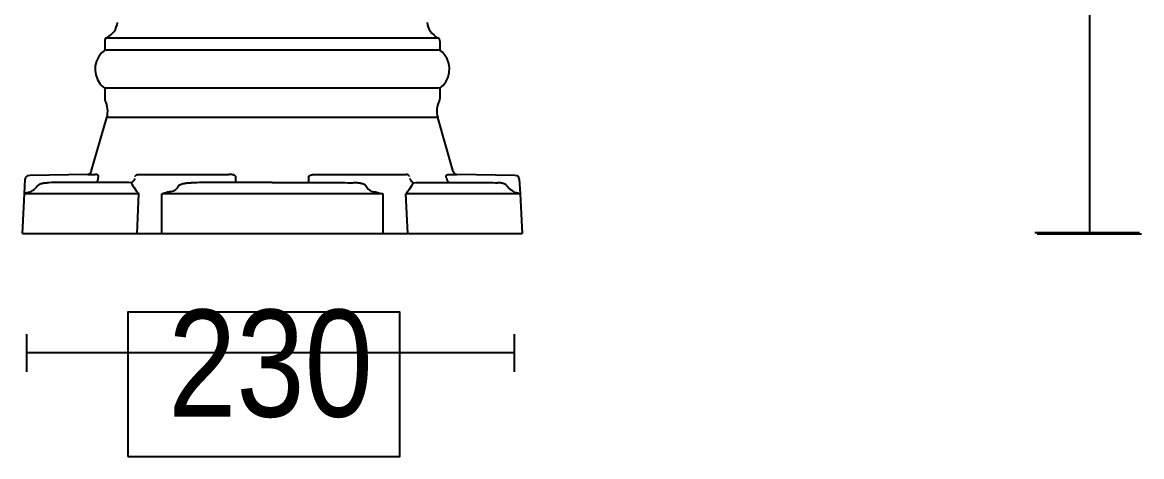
# Model space of a CAD drawing. Extents: x 0 to 113, y 2 to 353.
# Drawn here: x 27.8 to 107, y 2.3 to 33 of the extents above; entities that cross this region are included whole.
import ezdxf

# ---------------------------------------------------------------- set-up
doc = ezdxf.new("R2010")
doc.units = 0
doc.layers.add('LIVELLO_1', color=160, linetype='Continuous')
doc.styles.add('STD', font='txt')

# ---------------------------------------------------------------- blocks, each defined once
blk = doc.blocks.new('AI9-BLK1')
at = {"layer": 'LIVELLO_1', "color": 7}
for p, q in [((47.122, 12.005), (47.119, -159.346)), ((-22.563, -145.686), (-22.563, -146.319)), ((-22.411, -145.443), (1.006, -145.443)), ((1.155, -145.686), (1.155, -146.319)), ((1.155, -146.319), (-22.563, -146.319)), ((1.155, -149.03), (-22.563, -149.03)), ((-22.563, -149.03), (-22.563, -149.774)), ((1.155, -149.03), (1.155, -149.774)), ((-23.51, -154.934), (-22.408, -151.099)), ((1.004, -151.099), (-22.408, -151.099)), ((2.102, -154.934), (1.004, -151.099)), ((-23.765, -155.132), (-27.867, -155.199)), ((-23.765, -155.132), (-23.232, -155.132)), ((-20.167, -155.132), (-13.768, -155.132)), ((-7.64, -155.132), (-1.239, -155.132)), ((1.826, -155.132), (2.357, -155.132)), ((6.461, -155.199), (2.357, -155.132)), ((-28.239, -156.504), (-28.185, -155.461)), ((-13.301, -155.387), (-13.301, -155.702)), ((-8.107, -155.702), (-8.107, -155.387)), ((6.773, -155.461), (6.83, -156.504)), ((-28.386, -159.33), (-28.239, -156.504)), ((-20.162, -156.504), (-28.239, -156.504)), ((-20.162, -156.504), (-20.289, -159.33)), ((-10.704, -156.504), (-18.53, -156.504)), ((-18.53, -159.33), (-18.53, -156.504)), ((-2.878, -156.504), (-10.704, -156.504)), ((-2.878, -156.504), (-2.878, -159.33)), ((-1.118, -159.33), (-1.244, -156.504)), ((6.83, -156.504), (-1.244, -156.504)), ((6.83, -156.504), (6.977, -159.33)), ((-28.386, -159.33), (-10.704, -159.33)), ((-10.704, -159.33), (6.977, -159.33)), ((43.266, -159.252), (50.652, -159.252)), ((43.426, -159.333), (50.812, -159.333)), ((-28.089, -166.449), (-28.089, -169.124)), ((6.417, -166.449), (6.417, -169.124)), ((6.417, -167.786), (-28.089, -167.786))]:
    blk.add_line(p, q, dxfattribs=at)
for points in [[(-20.647, -155.718), (-20.679, -155.718), (-20.708, -155.718)], [(-0.759, -155.718), (-0.73, -155.718), (-0.697, -155.718)]]:
    blk.add_lwpolyline(points, dxfattribs=at)
blk.add_lwpolyline([(-20.935, -175.133), (-1.682, -175.133), (-1.682, -164.884), (-20.935, -164.884)], close=True, dxfattribs=at)
for points in [[(-22.411, -145.443), (-21.99, -145.233), (-21.708, -144.825), (-21.663, -144.356)], [(0.254, -144.356), (0.301, -144.825), (0.584, -145.233), (1.006, -145.443)], [(-22.411, -145.443), (-22.505, -145.486), (-22.563, -145.581), (-22.563, -145.686)], [(1.155, -145.686), (1.155, -145.581), (1.095, -145.486), (1.006, -145.443)], [(-22.563, -149.774), (-22.563, -149.816), (-22.552, -149.861), (-22.531, -149.9)], [(-22.408, -151.099), (-22.294, -150.7), (-22.34, -150.27), (-22.531, -149.9)], [(1.122, -149.9), (0.931, -150.27), (0.886, -150.7), (1.004, -151.099)], [(1.122, -149.9), (1.142, -149.861), (1.155, -149.816), (1.155, -149.774)], [(-27.916, -155.199), (-28.059, -155.206), (-28.174, -155.317), (-28.185, -155.461)], [(-23.765, -155.132), (-23.646, -155.128), (-23.542, -155.049), (-23.51, -154.934)], [(2.102, -154.934), (2.133, -155.049), (2.236, -155.128), (2.357, -155.132)], [(6.773, -155.461), (6.768, -155.317), (6.65, -155.206), (6.51, -155.199)]]:
    blk.add_open_spline(points, degree=3, dxfattribs=at)
for points, knots in [([(-22.563, -146.319), (-23.312, -146.879), (-23.464, -147.942), (-22.902, -148.687), (-22.808, -148.817), (-22.693, -148.935), (-22.563, -149.03)], [0, 0, 0, 0, 1, 1, 1, 2, 2, 2, 2]), ([(1.155, -149.03), (1.902, -148.468), (2.056, -147.403), (1.495, -146.657), (1.398, -146.53), (1.284, -146.413), (1.155, -146.319)], [0, 0, 0, 0, 1, 1, 1, 2, 2, 2, 2]), ([(-23.038, -155.387), (-23.03, -155.37), (-23.02, -155.357), (-23.014, -155.34), (-23.006, -155.326), (-23.002, -155.312), (-22.997, -155.297), (-22.997, -155.297), (-22.997, -155.264), (-22.997, -155.264), (-23.002, -155.254), (-23.002, -155.241), (-23.006, -155.231), (-23.009, -155.228), (-23.009, -155.223), (-23.014, -155.216), (-23.02, -155.211), (-23.022, -155.206), (-23.025, -155.199), (-23.03, -155.198), (-23.033, -155.193), (-23.038, -155.188), (-23.04, -155.181), (-23.048, -155.18), (-23.051, -155.176), (-23.057, -155.171), (-23.064, -155.17), (-23.067, -155.166), (-23.072, -155.165), (-23.08, -155.161), (-23.085, -155.158), (-23.096, -155.153), (-23.101, -155.151), (-23.111, -155.146), (-23.119, -155.145), (-23.133, -155.138), (-23.143, -155.138), (-23.157, -155.133), (-23.167, -155.133), (-23.184, -155.133), (-23.2, -155.132), (-23.215, -155.132), (-23.232, -155.132)], [0, 0, 0, 0, 1, 1, 1, 2, 2, 2, 3, 3, 3, 4, 4, 4, 5, 5, 5, 6, 6, 6, 7, 7, 7, 8, 8, 8, 9, 9, 9, 10, 10, 10, 11, 11, 11, 12, 12, 12, 13, 13, 13, 14, 14, 14, 14]), ([(-20.417, -155.279), (-20.408, -155.266), (-20.401, -155.254), (-20.393, -155.241), (-20.384, -155.231), (-20.374, -155.223), (-20.365, -155.211), (-20.359, -155.199), (-20.352, -155.198), (-20.342, -155.193), (-20.337, -155.185), (-20.326, -155.18), (-20.321, -155.171), (-20.318, -155.171), (-20.311, -155.17), (-20.305, -155.166), (-20.303, -155.165), (-20.298, -155.161), (-20.289, -155.156), (-20.284, -155.153), (-20.276, -155.151), (-20.267, -155.146), (-20.261, -155.145), (-20.25, -155.138), (-20.238, -155.138), (-20.232, -155.136), (-20.219, -155.133), (-20.208, -155.133), (-20.194, -155.132), (-20.18, -155.132), (-20.167, -155.132)], [0, 0, 0, 0, 1, 1, 1, 2, 2, 2, 3, 3, 3, 4, 4, 4, 5, 5, 5, 6, 6, 6, 7, 7, 7, 8, 8, 8, 9, 9, 9, 10, 10, 10, 10]), ([(-13.301, -155.387), (-13.29, -155.37), (-13.282, -155.354), (-13.277, -155.339), (-13.275, -155.322), (-13.277, -155.307), (-13.282, -155.287), (-13.289, -155.279), (-13.294, -155.269), (-13.296, -155.259), (-13.306, -155.251), (-13.314, -155.241), (-13.324, -155.231), (-13.332, -155.228), (-13.338, -155.223), (-13.347, -155.216), (-13.355, -155.211), (-13.362, -155.206), (-13.374, -155.199), (-13.379, -155.198), (-13.391, -155.193), (-13.403, -155.188), (-13.41, -155.181), (-13.421, -155.18), (-13.431, -155.176), (-13.44, -155.171), (-13.452, -155.17), (-13.465, -155.166), (-13.474, -155.165), (-13.484, -155.161), (-13.494, -155.158), (-13.513, -155.153), (-13.531, -155.151), (-13.549, -155.146), (-13.567, -155.145), (-13.586, -155.138), (-13.603, -155.138), (-13.63, -155.133), (-13.658, -155.133), (-13.683, -155.133), (-13.71, -155.132), (-13.739, -155.132), (-13.768, -155.132)], [0, 0, 0, 0, 1, 1, 1, 2, 2, 2, 3, 3, 3, 4, 4, 4, 5, 5, 5, 6, 6, 6, 7, 7, 7, 8, 8, 8, 9, 9, 9, 10, 10, 10, 11, 11, 11, 12, 12, 12, 13, 13, 13, 14, 14, 14, 14]), ([(-8.107, -155.387), (-8.117, -155.37), (-8.125, -155.354), (-8.128, -155.339), (-8.135, -155.322), (-8.128, -155.307), (-8.125, -155.287), (-8.122, -155.279), (-8.112, -155.269), (-8.107, -155.259), (-8.102, -155.251), (-8.094, -155.241), (-8.083, -155.231), (-8.075, -155.228), (-8.07, -155.223), (-8.06, -155.216), (-8.054, -155.211), (-8.042, -155.206), (-8.038, -155.199), (-8.028, -155.198), (-8.017, -155.193), (-8.008, -155.188), (-7.998, -155.181), (-7.985, -155.18), (-7.976, -155.176), (-7.966, -155.171), (-7.956, -155.17), (-7.945, -155.166), (-7.932, -155.165), (-7.922, -155.161), (-7.91, -155.158), (-7.895, -155.153), (-7.876, -155.151), (-7.861, -155.146), (-7.839, -155.145), (-7.82, -155.138), (-7.801, -155.138), (-7.776, -155.133), (-7.752, -155.133), (-7.725, -155.133), (-7.698, -155.132), (-7.669, -155.132), (-7.64, -155.132)], [0, 0, 0, 0, 1, 1, 1, 2, 2, 2, 3, 3, 3, 4, 4, 4, 5, 5, 5, 6, 6, 6, 7, 7, 7, 8, 8, 8, 9, 9, 9, 10, 10, 10, 11, 11, 11, 12, 12, 12, 13, 13, 13, 14, 14, 14, 14]), ([(-0.991, -155.279), (-1, -155.266), (-1.008, -155.254), (-1.015, -155.241), (-1.024, -155.231), (-1.032, -155.223), (-1.042, -155.211), (-1.047, -155.199), (-1.058, -155.198), (-1.065, -155.193), (-1.071, -155.185), (-1.076, -155.18), (-1.084, -155.171), (-1.093, -155.171), (-1.095, -155.17), (-1.1, -155.166), (-1.107, -155.165), (-1.112, -155.161), (-1.118, -155.156), (-1.126, -155.153), (-1.133, -155.151), (-1.141, -155.146), (-1.149, -155.145), (-1.156, -155.138), (-1.167, -155.138), (-1.178, -155.136), (-1.191, -155.133), (-1.202, -155.133), (-1.215, -155.132), (-1.225, -155.132), (-1.239, -155.132)], [0, 0, 0, 0, 1, 1, 1, 2, 2, 2, 3, 3, 3, 4, 4, 4, 5, 5, 5, 6, 6, 6, 7, 7, 7, 8, 8, 8, 9, 9, 9, 10, 10, 10, 10]), ([(1.631, -155.387), (1.622, -155.37), (1.613, -155.357), (1.605, -155.34), (1.597, -155.326), (1.592, -155.312), (1.592, -155.297), (1.589, -155.283), (1.589, -155.274), (1.592, -155.264), (1.592, -155.254), (1.594, -155.241), (1.597, -155.231), (1.603, -155.228), (1.603, -155.223), (1.605, -155.216), (1.608, -155.211), (1.613, -155.206), (1.617, -155.199), (1.622, -155.198), (1.623, -155.193), (1.631, -155.188), (1.635, -155.181), (1.641, -155.18), (1.646, -155.176), (1.651, -155.171), (1.652, -155.17), (1.661, -155.166), (1.666, -155.165), (1.669, -155.161), (1.678, -155.158), (1.684, -155.153), (1.693, -155.151), (1.707, -155.146), (1.712, -155.145), (1.725, -155.138), (1.735, -155.138), (1.749, -155.133), (1.764, -155.133), (1.778, -155.133), (1.793, -155.132), (1.806, -155.132), (1.826, -155.132)], [0, 0, 0, 0, 1, 1, 1, 2, 2, 2, 3, 3, 3, 4, 4, 4, 5, 5, 5, 6, 6, 6, 7, 7, 7, 8, 8, 8, 9, 9, 9, 10, 10, 10, 11, 11, 11, 12, 12, 12, 13, 13, 13, 14, 14, 14, 14]), ([(-27.279, -155.896), (-27.315, -155.949), (-27.347, -155.995), (-27.39, -156.044), (-27.429, -156.087), (-27.474, -156.128), (-27.519, -156.17)], [0, 0, 0, 0, 1, 1, 1, 2, 2, 2, 2]), ([(-27.279, -155.896), (-27.257, -155.877), (-27.23, -155.853), (-27.205, -155.836), (-27.181, -155.824), (-27.155, -155.813), (-27.132, -155.806), (-27.111, -155.795), (-27.089, -155.79), (-27.069, -155.781), (-27.048, -155.775), (-27.026, -155.77), (-27.007, -155.765), (-26.983, -155.76), (-26.959, -155.755), (-26.934, -155.747), (-26.909, -155.745), (-26.886, -155.742), (-26.86, -155.737), (-26.822, -155.732), (-26.789, -155.727), (-26.755, -155.727), (-26.716, -155.723), (-26.673, -155.723), (-26.633, -155.718)], [0, 0, 0, 0, 1, 1, 1, 2, 2, 2, 3, 3, 3, 4, 4, 4, 5, 5, 5, 6, 6, 6, 7, 7, 7, 8, 8, 8, 8]), ([(-23.184, -155.702), (-23.406, -155.699), (-23.627, -155.699), (-23.85, -155.702), (-23.85, -155.702), (-24.537, -155.702), (-24.537, -155.702), (-24.849, -155.702), (-25.165, -155.707), (-25.478, -155.709), (-25.863, -155.712), (-26.249, -155.717), (-26.633, -155.718)], [0, 0, 0, 0, 1, 1, 1, 2, 2, 2, 3, 3, 3, 4, 4, 4, 4]), ([(-23.051, -155.418), (-23.051, -155.443), (-23.051, -155.471), (-23.057, -155.496), (-23.062, -155.521), (-23.067, -155.548), (-23.08, -155.571), (-23.087, -155.599), (-23.101, -155.619), (-23.119, -155.644), (-23.138, -155.665), (-23.162, -155.684), (-23.184, -155.702)], [0, 0, 0, 0, 1, 1, 1, 2, 2, 2, 3, 3, 3, 4, 4, 4, 4]), ([(-20.708, -155.718), (-21.123, -155.712), (-21.536, -155.709), (-21.945, -155.707), (-22.359, -155.702), (-22.774, -155.702), (-23.184, -155.702)], [0, 0, 0, 0, 1, 1, 1, 2, 2, 2, 2]), ([(-20.467, -155.516), (-20.488, -155.551), (-20.515, -155.589), (-20.544, -155.619), (-20.577, -155.656), (-20.616, -155.684), (-20.661, -155.712)], [0, 0, 0, 0, 1, 1, 1, 2, 2, 2, 2]), ([(-20.642, -155.824), (-20.642, -155.808), (-20.644, -155.79), (-20.647, -155.773), (-20.647, -155.773), (-20.647, -155.718), (-20.647, -155.718)], [0, 0, 0, 0, 1, 1, 1, 2, 2, 2, 2]), ([(-20.642, -155.824), (-20.535, -155.98), (-20.431, -156.133), (-20.323, -156.285), (-20.267, -156.358), (-20.214, -156.431), (-20.162, -156.504)], [0, 0, 0, 0, 1, 1, 1, 2, 2, 2, 2]), ([(-20.444, -155.418), (-20.449, -155.435), (-20.451, -155.45), (-20.456, -155.466), (-20.459, -155.481), (-20.464, -155.496), (-20.467, -155.516)], [0, 0, 0, 0, 1, 1, 1, 2, 2, 2, 2]), ([(-17.299, -155.896), (-17.323, -155.944), (-17.35, -155.995), (-17.387, -156.038), (-17.416, -156.087), (-17.455, -156.128), (-17.496, -156.17)], [0, 0, 0, 0, 1, 1, 1, 2, 2, 2, 2]), ([(-17.299, -155.896), (-17.262, -155.873), (-17.23, -155.853), (-17.196, -155.836), (-17.167, -155.824), (-17.133, -155.811), (-17.1, -155.803), (-17.073, -155.795), (-17.048, -155.79), (-17.021, -155.781), (-16.994, -155.775), (-16.965, -155.77), (-16.94, -155.765), (-16.907, -155.76), (-16.875, -155.755), (-16.841, -155.747), (-16.809, -155.745), (-16.775, -155.742), (-16.739, -155.737), (-16.692, -155.732), (-16.647, -155.727), (-16.6, -155.727), (-16.545, -155.723), (-16.491, -155.723), (-16.436, -155.718)], [0, 0, 0, 0, 1, 1, 1, 2, 2, 2, 3, 3, 3, 4, 4, 4, 5, 5, 5, 6, 6, 6, 7, 7, 7, 8, 8, 8, 8]), ([(-13.301, -155.702), (-13.822, -155.707), (-14.346, -155.707), (-14.87, -155.712), (-15.393, -155.712), (-15.914, -155.718), (-16.436, -155.718)], [0, 0, 0, 0, 1, 1, 1, 2, 2, 2, 2]), ([(-10.704, -155.699), (-10.704, -155.699), (-10.704, -155.699), (-10.704, -155.699), (-10.704, -155.699), (-10.706, -155.699), (-10.706, -155.699), (-10.706, -155.699), (-10.71, -155.699), (-10.71, -155.699), (-10.71, -155.699), (-10.712, -155.699), (-10.712, -155.699), (-10.712, -155.699), (-10.717, -155.699), (-10.717, -155.699), (-10.717, -155.699), (-10.72, -155.699), (-10.72, -155.699), (-10.72, -155.699), (-10.724, -155.699), (-10.724, -155.699), (-10.724, -155.699), (-10.729, -155.699), (-10.729, -155.699), (-10.729, -155.699), (-10.73, -155.699), (-10.73, -155.699), (-10.73, -155.699), (-10.735, -155.699), (-10.735, -155.699), (-10.735, -155.699), (-10.742, -155.699), (-10.742, -155.699), (-10.742, -155.699), (-10.749, -155.699), (-10.749, -155.699), (-10.749, -155.699), (-10.753, -155.699), (-10.753, -155.699), (-10.753, -155.699), (-10.759, -155.699), (-10.759, -155.699), (-10.759, -155.699), (-10.766, -155.699), (-10.766, -155.699), (-10.766, -155.699), (-10.771, -155.699), (-10.771, -155.699), (-10.771, -155.699), (-10.777, -155.699), (-10.777, -155.699), (-10.777, -155.699), (-10.787, -155.699), (-10.787, -155.699), (-10.787, -155.699), (-10.795, -155.699), (-10.795, -155.699), (-10.795, -155.699), (-10.8, -155.699), (-10.8, -155.699), (-10.8, -155.699), (-10.81, -155.699), (-10.81, -155.699), (-10.81, -155.699), (-10.819, -155.699), (-10.819, -155.699), (-10.819, -155.699), (-10.827, -155.699), (-10.827, -155.699), (-10.827, -155.699), (-10.834, -155.699), (-10.834, -155.699), (-10.834, -155.699), (-10.842, -155.699), (-10.842, -155.699), (-10.842, -155.699), (-10.853, -155.699), (-10.853, -155.699), (-10.853, -155.699), (-10.858, -155.699), (-10.858, -155.699), (-10.858, -155.699), (-10.871, -155.699), (-10.871, -155.699), (-10.871, -155.699), (-10.879, -155.699), (-10.879, -155.699), (-10.879, -155.699), (-10.89, -155.699), (-10.89, -155.699), (-10.89, -155.699), (-10.9, -155.699), (-10.9, -155.699), (-10.9, -155.699), (-10.912, -155.699), (-10.912, -155.699), (-10.912, -155.699), (-10.923, -155.699), (-10.923, -155.699), (-10.923, -155.699), (-10.932, -155.699), (-10.932, -155.699), (-10.932, -155.699), (-10.942, -155.699), (-10.942, -155.699), (-10.942, -155.699), (-10.954, -155.699), (-10.954, -155.699), (-10.954, -155.699), (-10.965, -155.699), (-10.965, -155.699), (-10.965, -155.699), (-10.975, -155.699), (-10.975, -155.699), (-10.975, -155.699), (-10.985, -155.699), (-10.985, -155.699), (-10.985, -155.699), (-10.999, -155.699), (-10.999, -155.699), (-10.999, -155.699), (-11.012, -155.699), (-11.012, -155.699), (-11.012, -155.699), (-11.017, -155.699), (-11.017, -155.699), (-11.017, -155.699), (-11.031, -155.699), (-11.031, -155.699), (-11.031, -155.699), (-11.044, -155.699), (-11.044, -155.699), (-11.044, -155.699), (-11.056, -155.699), (-11.056, -155.699), (-11.056, -155.699), (-11.068, -155.699), (-11.068, -155.699), (-11.068, -155.699), (-11.078, -155.699), (-11.078, -155.699), (-11.078, -155.699), (-11.092, -155.699), (-11.092, -155.699), (-11.092, -155.699), (-11.103, -155.699), (-11.103, -155.699), (-11.103, -155.699), (-11.116, -155.699), (-11.116, -155.699), (-11.116, -155.699), (-11.126, -155.699), (-11.126, -155.699), (-11.126, -155.699), (-11.14, -155.699), (-11.14, -155.699), (-11.14, -155.699), (-11.155, -155.699), (-11.155, -155.699), (-11.155, -155.699), (-11.163, -155.699), (-11.163, -155.699), (-11.163, -155.699), (-11.177, -155.699), (-11.177, -155.699), (-11.177, -155.699), (-11.187, -155.699), (-11.187, -155.699), (-11.187, -155.699), (-11.2, -155.699), (-11.2, -155.699), (-11.2, -155.699), (-11.211, -155.699), (-11.211, -155.699), (-11.211, -155.699), (-11.221, -155.699), (-11.221, -155.699), (-11.221, -155.699), (-11.262, -155.699), (-11.262, -155.699), (-11.262, -155.699), (-11.301, -155.699), (-11.301, -155.699), (-11.301, -155.699), (-11.338, -155.699), (-11.338, -155.699), (-11.338, -155.699), (-11.375, -155.699), (-11.375, -155.699), (-11.375, -155.699), (-11.409, -155.699), (-11.409, -155.699), (-11.427, -155.699), (-11.437, -155.702), (-11.45, -155.702), (-11.45, -155.702), (-11.484, -155.702), (-11.484, -155.702), (-11.484, -155.702), (-11.524, -155.702), (-11.524, -155.702), (-11.524, -155.702), (-11.559, -155.702), (-11.559, -155.702), (-11.559, -155.702), (-11.592, -155.702), (-11.592, -155.702), (-11.592, -155.702), (-11.63, -155.702), (-11.63, -155.702), (-11.63, -155.702), (-11.668, -155.702), (-11.668, -155.702), (-11.668, -155.702), (-11.702, -155.702), (-11.702, -155.702), (-11.702, -155.702), (-11.739, -155.702), (-11.739, -155.702), (-11.739, -155.702), (-11.773, -155.702), (-11.773, -155.702), (-11.773, -155.702), (-11.809, -155.702), (-11.809, -155.702), (-11.809, -155.702), (-11.848, -155.702), (-11.848, -155.702), (-11.848, -155.702), (-11.88, -155.702), (-11.88, -155.702), (-11.88, -155.702), (-11.917, -155.702), (-11.917, -155.702), (-11.917, -155.702), (-11.955, -155.702), (-11.955, -155.702), (-11.955, -155.702), (-11.989, -155.702), (-11.989, -155.702), (-11.989, -155.702), (-12.026, -155.702), (-12.026, -155.702), (-12.026, -155.702), (-12.063, -155.702), (-12.063, -155.702), (-12.063, -155.702), (-12.101, -155.702), (-12.101, -155.702), (-12.101, -155.702), (-12.139, -155.702), (-12.139, -155.702), (-12.139, -155.702), (-12.179, -155.702), (-12.179, -155.702), (-12.179, -155.702), (-12.198, -155.702), (-12.198, -155.702), (-12.198, -155.702), (-12.216, -155.702), (-12.216, -155.702), (-12.216, -155.702), (-12.238, -155.702), (-12.238, -155.702), (-12.238, -155.702), (-12.258, -155.702), (-12.258, -155.702), (-12.258, -155.702), (-12.281, -155.702), (-12.281, -155.702), (-12.281, -155.702), (-12.3, -155.702), (-12.3, -155.702), (-12.3, -155.702), (-12.323, -155.702), (-12.323, -155.702), (-12.323, -155.702), (-12.343, -155.702), (-12.343, -155.702), (-12.343, -155.702), (-12.362, -155.702), (-12.362, -155.702), (-12.362, -155.702), (-12.386, -155.702), (-12.386, -155.702), (-12.386, -155.702), (-12.404, -155.702), (-12.404, -155.702), (-12.404, -155.702), (-12.428, -155.702), (-12.428, -155.702), (-12.428, -155.702), (-12.447, -155.702), (-12.447, -155.702), (-12.447, -155.702), (-12.47, -155.702), (-12.47, -155.702), (-12.47, -155.702), (-12.489, -155.702), (-12.489, -155.702), (-12.489, -155.702), (-12.513, -155.702), (-12.513, -155.702), (-12.513, -155.702), (-12.532, -155.702), (-12.532, -155.702), (-12.532, -155.702), (-12.556, -155.702), (-12.556, -155.702), (-12.556, -155.702), (-12.574, -155.702), (-12.574, -155.702), (-12.574, -155.702), (-12.596, -155.702), (-12.596, -155.702), (-12.596, -155.702), (-12.616, -155.702), (-12.616, -155.702), (-12.616, -155.702), (-12.639, -155.702), (-12.639, -155.702), (-12.639, -155.702), (-12.659, -155.702), (-12.659, -155.702), (-12.659, -155.702), (-12.678, -155.702), (-12.678, -155.702), (-12.678, -155.702), (-12.7, -155.702), (-12.7, -155.702), (-12.7, -155.702), (-12.72, -155.702), (-12.72, -155.702), (-12.72, -155.702), (-12.739, -155.702), (-12.739, -155.702), (-12.739, -155.702), (-12.763, -155.702), (-12.763, -155.702), (-12.763, -155.702), (-12.781, -155.702), (-12.781, -155.702), (-12.781, -155.702), (-12.8, -155.702), (-12.8, -155.702), (-12.8, -155.702), (-12.822, -155.702), (-12.822, -155.702), (-12.822, -155.702), (-12.839, -155.702), (-12.839, -155.702), (-12.839, -155.702), (-12.857, -155.702), (-12.857, -155.702), (-12.857, -155.702), (-12.88, -155.702), (-12.88, -155.702), (-12.88, -155.702), (-12.898, -155.702), (-12.898, -155.702), (-12.898, -155.702), (-12.917, -155.702), (-12.917, -155.702), (-12.917, -155.702), (-12.935, -155.702), (-12.935, -155.702), (-12.935, -155.702), (-12.951, -155.702), (-12.951, -155.702), (-12.951, -155.702), (-12.969, -155.702), (-12.969, -155.702), (-12.969, -155.702), (-12.989, -155.702), (-12.989, -155.702), (-12.989, -155.702), (-13.003, -155.702), (-13.003, -155.702), (-13.003, -155.702), (-13.026, -155.702), (-13.026, -155.702), (-13.026, -155.702), (-13.041, -155.702), (-13.041, -155.702), (-13.041, -155.702), (-13.06, -155.702), (-13.06, -155.702), (-13.06, -155.702), (-13.073, -155.702), (-13.073, -155.702), (-13.073, -155.702), (-13.092, -155.702), (-13.092, -155.702), (-13.092, -155.702), (-13.11, -155.702), (-13.11, -155.702), (-13.11, -155.702), (-13.126, -155.702), (-13.126, -155.702), (-13.126, -155.702), (-13.143, -155.702), (-13.143, -155.702), (-13.143, -155.702), (-13.158, -155.702), (-13.158, -155.702), (-13.158, -155.702), (-13.172, -155.702), (-13.172, -155.702), (-13.172, -155.702), (-13.185, -155.702), (-13.185, -155.702), (-13.185, -155.702), (-13.197, -155.702), (-13.197, -155.702), (-13.197, -155.702), (-13.214, -155.702), (-13.214, -155.702), (-13.214, -155.702), (-13.228, -155.702), (-13.228, -155.702), (-13.228, -155.702), (-13.24, -155.702), (-13.24, -155.702), (-13.24, -155.702), (-13.253, -155.702), (-13.253, -155.702), (-13.253, -155.702), (-13.264, -155.702), (-13.264, -155.702), (-13.264, -155.702), (-13.277, -155.702), (-13.277, -155.702), (-13.277, -155.702), (-13.289, -155.702), (-13.289, -155.702), (-13.289, -155.702), (-13.301, -155.702), (-13.301, -155.702)], [0, 0, 0, 0, 1, 1, 1, 2, 2, 2, 3, 3, 3, 4, 4, 4, 5, 5, 5, 6, 6, 6, 7, 7, 7, 8, 8, 8, 9, 9, 9, 10, 10, 10, 11, 11, 11, 12, 12, 12, 13, 13, 13, 14, 14, 14, 15, 15, 15, 16, 16, 16, 17, 17, 17, 18, 18, 18, 19, 19, 19, 20, 20, 20, 21, 21, 21, 22, 22, 22, 23, 23, 23, 24, 24, 24, 25, 25, 25, 26, 26, 26, 27, 27, 27, 28, 28, 28, 29, 29, 29, 30, 30, 30, 31, 31, 31, 32, 32, 32, 33, 33, 33, 34, 34, 34, 35, 35, 35, 36, 36, 36, 37, 37, 37, 38, 38, 38, 39, 39, 39, 40, 40, 40, 41, 41, 41, 42, 42, 42, 43, 43, 43, 44, 44, 44, 45, 45, 45, 46, 46, 46, 47, 47, 47, 48, 48, 48, 49, 49, 49, 50, 50, 50, 51, 51, 51, 52, 52, 52, 53, 53, 53, 54, 54, 54, 55, 55, 55, 56, 56, 56, 57, 57, 57, 58, 58, 58, 59, 59, 59, 60, 60, 60, 61, 61, 61, 62, 62, 62, 63, 63, 63, 64, 64, 64, 65, 65, 65, 66, 66, 66, 67, 67, 67, 68, 68, 68, 69, 69, 69, 70, 70, 70, 71, 71, 71, 72, 72, 72, 73, 73, 73, 74, 74, 74, 75, 75, 75, 76, 76, 76, 77, 77, 77, 78, 78, 78, 79, 79, 79, 80, 80, 80, 81, 81, 81, 82, 82, 82, 83, 83, 83, 84, 84, 84, 85, 85, 85, 86, 86, 86, 87, 87, 87, 88, 88, 88, 89, 89, 89, 90, 90, 90, 91, 91, 91, 92, 92, 92, 93, 93, 93, 94, 94, 94, 95, 95, 95, 96, 96, 96, 97, 97, 97, 98, 98, 98, 99, 99, 99, 100, 100, 100, 101, 101, 101, 102, 102, 102, 103, 103, 103, 104, 104, 104, 105, 105, 105, 106, 106, 106, 107, 107, 107, 108, 108, 108, 109, 109, 109, 110, 110, 110, 111, 111, 111, 112, 112, 112, 113, 113, 113, 114, 114, 114, 115, 115, 115, 116, 116, 116, 117, 117, 117, 118, 118, 118, 119, 119, 119, 120, 120, 120, 121, 121, 121, 122, 122, 122, 123, 123, 123, 124, 124, 124, 125, 125, 125, 126, 126, 126, 127, 127, 127, 128, 128, 128, 129, 129, 129, 130, 130, 130, 131, 131, 131, 132, 132, 132, 133, 133, 133, 134, 134, 134, 135, 135, 135, 136, 136, 136, 137, 137, 137, 138, 138, 138, 139, 139, 139, 140, 140, 140, 141, 141, 141, 142, 142, 142, 143, 143, 143, 144, 144, 144, 145, 145, 145, 146, 146, 146, 146]), ([(-10.704, -155.699), (-10.704, -155.699), (-10.704, -155.699), (-10.704, -155.699), (-10.704, -155.699), (-10.701, -155.699), (-10.701, -155.699), (-10.701, -155.699), (-10.696, -155.699), (-10.696, -155.699), (-10.696, -155.699), (-10.693, -155.699), (-10.693, -155.699), (-10.693, -155.699), (-10.691, -155.699), (-10.691, -155.699), (-10.691, -155.699), (-10.688, -155.699), (-10.688, -155.699), (-10.688, -155.699), (-10.686, -155.699), (-10.686, -155.699), (-10.686, -155.699), (-10.678, -155.699), (-10.678, -155.699), (-10.678, -155.699), (-10.675, -155.699), (-10.675, -155.699), (-10.675, -155.699), (-10.672, -155.699), (-10.672, -155.699), (-10.672, -155.699), (-10.664, -155.699), (-10.664, -155.699), (-10.664, -155.699), (-10.659, -155.699), (-10.659, -155.699), (-10.659, -155.699), (-10.654, -155.699), (-10.654, -155.699), (-10.654, -155.699), (-10.649, -155.699), (-10.649, -155.699), (-10.649, -155.699), (-10.644, -155.699), (-10.644, -155.699), (-10.644, -155.699), (-10.638, -155.699), (-10.638, -155.699), (-10.638, -155.699), (-10.63, -155.699), (-10.63, -155.699), (-10.63, -155.699), (-10.622, -155.699), (-10.622, -155.699), (-10.622, -155.699), (-10.615, -155.699), (-10.615, -155.699), (-10.615, -155.699), (-10.607, -155.699), (-10.607, -155.699), (-10.607, -155.699), (-10.598, -155.699), (-10.598, -155.699), (-10.598, -155.699), (-10.589, -155.699), (-10.589, -155.699), (-10.589, -155.699), (-10.583, -155.699), (-10.583, -155.699), (-10.583, -155.699), (-10.574, -155.699), (-10.574, -155.699), (-10.574, -155.699), (-10.564, -155.699), (-10.564, -155.699), (-10.564, -155.699), (-10.559, -155.699), (-10.559, -155.699), (-10.559, -155.699), (-10.547, -155.699), (-10.547, -155.699), (-10.547, -155.699), (-10.537, -155.699), (-10.537, -155.699), (-10.537, -155.699), (-10.53, -155.699), (-10.53, -155.699), (-10.53, -155.699), (-10.518, -155.699), (-10.518, -155.699), (-10.518, -155.699), (-10.505, -155.699), (-10.505, -155.699), (-10.505, -155.699), (-10.5, -155.699), (-10.5, -155.699), (-10.5, -155.699), (-10.487, -155.699), (-10.487, -155.699), (-10.487, -155.699), (-10.474, -155.699), (-10.474, -155.699), (-10.474, -155.699), (-10.466, -155.699), (-10.466, -155.699), (-10.466, -155.699), (-10.455, -155.699), (-10.455, -155.699), (-10.455, -155.699), (-10.445, -155.699), (-10.445, -155.699), (-10.445, -155.699), (-10.433, -155.699), (-10.433, -155.699), (-10.433, -155.699), (-10.419, -155.699), (-10.419, -155.699), (-10.419, -155.699), (-10.408, -155.699), (-10.408, -155.699), (-10.408, -155.699), (-10.399, -155.699), (-10.399, -155.699), (-10.399, -155.699), (-10.385, -155.699), (-10.385, -155.699), (-10.385, -155.699), (-10.375, -155.699), (-10.375, -155.699), (-10.375, -155.699), (-10.365, -155.699), (-10.365, -155.699), (-10.365, -155.699), (-10.351, -155.699), (-10.351, -155.699), (-10.351, -155.699), (-10.341, -155.699), (-10.341, -155.699), (-10.341, -155.699), (-10.328, -155.699), (-10.328, -155.699), (-10.328, -155.699), (-10.317, -155.699), (-10.317, -155.699), (-10.317, -155.699), (-10.306, -155.699), (-10.306, -155.699), (-10.306, -155.699), (-10.296, -155.699), (-10.296, -155.699), (-10.296, -155.699), (-10.28, -155.699), (-10.28, -155.699), (-10.28, -155.699), (-10.268, -155.699), (-10.268, -155.699), (-10.268, -155.699), (-10.257, -155.699), (-10.257, -155.699), (-10.257, -155.699), (-10.243, -155.699), (-10.243, -155.699), (-10.243, -155.699), (-10.233, -155.699), (-10.233, -155.699), (-10.233, -155.699), (-10.221, -155.699), (-10.221, -155.699), (-10.221, -155.699), (-10.21, -155.699), (-10.21, -155.699), (-10.21, -155.699), (-10.197, -155.699), (-10.197, -155.699), (-10.197, -155.699), (-10.184, -155.699), (-10.184, -155.699), (-10.184, -155.699), (-10.145, -155.699), (-10.145, -155.699), (-10.145, -155.699), (-10.111, -155.699), (-10.111, -155.699), (-10.111, -155.699), (-10.069, -155.699), (-10.069, -155.699), (-10.069, -155.699), (-10.032, -155.699), (-10.032, -155.699), (-10.032, -155.699), (-9.995, -155.699), (-9.995, -155.699), (-9.983, -155.699), (-9.97, -155.702), (-9.959, -155.702), (-9.959, -155.702), (-9.922, -155.702), (-9.922, -155.702), (-9.922, -155.702), (-9.886, -155.702), (-9.886, -155.702), (-9.886, -155.702), (-9.851, -155.702), (-9.851, -155.702), (-9.851, -155.702), (-9.813, -155.702), (-9.813, -155.702), (-9.813, -155.702), (-9.778, -155.702), (-9.778, -155.702), (-9.778, -155.702), (-9.744, -155.702), (-9.744, -155.702), (-9.744, -155.702), (-9.706, -155.702), (-9.706, -155.702), (-9.706, -155.702), (-9.669, -155.702), (-9.669, -155.702), (-9.669, -155.702), (-9.635, -155.702), (-9.635, -155.702), (-9.635, -155.702), (-9.598, -155.702), (-9.598, -155.702), (-9.598, -155.702), (-9.56, -155.702), (-9.56, -155.702), (-9.56, -155.702), (-9.526, -155.702), (-9.526, -155.702), (-9.526, -155.702), (-9.492, -155.702), (-9.492, -155.702), (-9.492, -155.702), (-9.455, -155.702), (-9.455, -155.702), (-9.455, -155.702), (-9.418, -155.702), (-9.418, -155.702), (-9.418, -155.702), (-9.38, -155.702), (-9.38, -155.702), (-9.38, -155.702), (-9.347, -155.702), (-9.347, -155.702), (-9.347, -155.702), (-9.309, -155.702), (-9.309, -155.702), (-9.309, -155.702), (-9.269, -155.702), (-9.269, -155.702), (-9.269, -155.702), (-9.231, -155.702), (-9.231, -155.702), (-9.231, -155.702), (-9.211, -155.702), (-9.211, -155.702), (-9.211, -155.702), (-9.191, -155.702), (-9.191, -155.702), (-9.191, -155.702), (-9.172, -155.702), (-9.172, -155.702), (-9.172, -155.702), (-9.146, -155.702), (-9.146, -155.702), (-9.146, -155.702), (-9.126, -155.702), (-9.126, -155.702), (-9.126, -155.702), (-9.107, -155.702), (-9.107, -155.702), (-9.107, -155.702), (-9.087, -155.702), (-9.087, -155.702), (-9.087, -155.702), (-9.065, -155.702), (-9.065, -155.702), (-9.065, -155.702), (-9.044, -155.702), (-9.044, -155.702), (-9.044, -155.702), (-9.022, -155.702), (-9.022, -155.702), (-9.022, -155.702), (-9.002, -155.702), (-9.002, -155.702), (-9.002, -155.702), (-8.98, -155.702), (-8.98, -155.702), (-8.98, -155.702), (-8.959, -155.702), (-8.959, -155.702), (-8.959, -155.702), (-8.94, -155.702), (-8.94, -155.702), (-8.94, -155.702), (-8.917, -155.702), (-8.917, -155.702), (-8.917, -155.702), (-8.895, -155.702), (-8.895, -155.702), (-8.895, -155.702), (-8.875, -155.702), (-8.875, -155.702), (-8.875, -155.702), (-8.853, -155.702), (-8.853, -155.702), (-8.853, -155.702), (-8.832, -155.702), (-8.832, -155.702), (-8.832, -155.702), (-8.81, -155.702), (-8.81, -155.702), (-8.81, -155.702), (-8.791, -155.702), (-8.791, -155.702), (-8.791, -155.702), (-8.771, -155.702), (-8.771, -155.702), (-8.771, -155.702), (-8.749, -155.702), (-8.749, -155.702), (-8.749, -155.702), (-8.731, -155.702), (-8.731, -155.702), (-8.731, -155.702), (-8.707, -155.702), (-8.707, -155.702), (-8.707, -155.702), (-8.687, -155.702), (-8.687, -155.702), (-8.687, -155.702), (-8.669, -155.702), (-8.669, -155.702), (-8.669, -155.702), (-8.649, -155.702), (-8.649, -155.702), (-8.649, -155.702), (-8.625, -155.702), (-8.625, -155.702), (-8.625, -155.702), (-8.606, -155.702), (-8.606, -155.702), (-8.606, -155.702), (-8.588, -155.702), (-8.588, -155.702), (-8.588, -155.702), (-8.569, -155.702), (-8.569, -155.702), (-8.569, -155.702), (-8.547, -155.702), (-8.547, -155.702), (-8.547, -155.702), (-8.528, -155.702), (-8.528, -155.702), (-8.528, -155.702), (-8.509, -155.702), (-8.509, -155.702), (-8.509, -155.702), (-8.493, -155.702), (-8.493, -155.702), (-8.493, -155.702), (-8.474, -155.702), (-8.474, -155.702), (-8.474, -155.702), (-8.455, -155.702), (-8.455, -155.702), (-8.455, -155.702), (-8.438, -155.702), (-8.438, -155.702), (-8.438, -155.702), (-8.418, -155.702), (-8.418, -155.702), (-8.418, -155.702), (-8.401, -155.702), (-8.401, -155.702), (-8.401, -155.702), (-8.382, -155.702), (-8.382, -155.702), (-8.382, -155.702), (-8.365, -155.702), (-8.365, -155.702), (-8.365, -155.702), (-8.348, -155.702), (-8.348, -155.702), (-8.348, -155.702), (-8.333, -155.702), (-8.333, -155.702), (-8.333, -155.702), (-8.314, -155.702), (-8.314, -155.702), (-8.314, -155.702), (-8.297, -155.702), (-8.297, -155.702), (-8.297, -155.702), (-8.285, -155.702), (-8.285, -155.702), (-8.285, -155.702), (-8.268, -155.702), (-8.268, -155.702), (-8.268, -155.702), (-8.253, -155.702), (-8.253, -155.702), (-8.253, -155.702), (-8.238, -155.702), (-8.238, -155.702), (-8.238, -155.702), (-8.221, -155.702), (-8.221, -155.702), (-8.221, -155.702), (-8.207, -155.702), (-8.207, -155.702), (-8.207, -155.702), (-8.195, -155.702), (-8.195, -155.702), (-8.195, -155.702), (-8.182, -155.702), (-8.182, -155.702), (-8.182, -155.702), (-8.168, -155.702), (-8.168, -155.702), (-8.168, -155.702), (-8.154, -155.702), (-8.154, -155.702), (-8.154, -155.702), (-8.141, -155.702), (-8.141, -155.702), (-8.141, -155.702), (-8.128, -155.702), (-8.128, -155.702), (-8.128, -155.702), (-8.117, -155.702), (-8.117, -155.702), (-8.117, -155.702), (-8.107, -155.702), (-8.107, -155.702)], [0, 0, 0, 0, 1, 1, 1, 2, 2, 2, 3, 3, 3, 4, 4, 4, 5, 5, 5, 6, 6, 6, 7, 7, 7, 8, 8, 8, 9, 9, 9, 10, 10, 10, 11, 11, 11, 12, 12, 12, 13, 13, 13, 14, 14, 14, 15, 15, 15, 16, 16, 16, 17, 17, 17, 18, 18, 18, 19, 19, 19, 20, 20, 20, 21, 21, 21, 22, 22, 22, 23, 23, 23, 24, 24, 24, 25, 25, 25, 26, 26, 26, 27, 27, 27, 28, 28, 28, 29, 29, 29, 30, 30, 30, 31, 31, 31, 32, 32, 32, 33, 33, 33, 34, 34, 34, 35, 35, 35, 36, 36, 36, 37, 37, 37, 38, 38, 38, 39, 39, 39, 40, 40, 40, 41, 41, 41, 42, 42, 42, 43, 43, 43, 44, 44, 44, 45, 45, 45, 46, 46, 46, 47, 47, 47, 48, 48, 48, 49, 49, 49, 50, 50, 50, 51, 51, 51, 52, 52, 52, 53, 53, 53, 54, 54, 54, 55, 55, 55, 56, 56, 56, 57, 57, 57, 58, 58, 58, 59, 59, 59, 60, 60, 60, 61, 61, 61, 62, 62, 62, 63, 63, 63, 64, 64, 64, 65, 65, 65, 66, 66, 66, 67, 67, 67, 68, 68, 68, 69, 69, 69, 70, 70, 70, 71, 71, 71, 72, 72, 72, 73, 73, 73, 74, 74, 74, 75, 75, 75, 76, 76, 76, 77, 77, 77, 78, 78, 78, 79, 79, 79, 80, 80, 80, 81, 81, 81, 82, 82, 82, 83, 83, 83, 84, 84, 84, 85, 85, 85, 86, 86, 86, 87, 87, 87, 88, 88, 88, 89, 89, 89, 90, 90, 90, 91, 91, 91, 92, 92, 92, 93, 93, 93, 94, 94, 94, 95, 95, 95, 96, 96, 96, 97, 97, 97, 98, 98, 98, 99, 99, 99, 100, 100, 100, 101, 101, 101, 102, 102, 102, 103, 103, 103, 104, 104, 104, 105, 105, 105, 106, 106, 106, 107, 107, 107, 108, 108, 108, 109, 109, 109, 110, 110, 110, 111, 111, 111, 112, 112, 112, 113, 113, 113, 114, 114, 114, 115, 115, 115, 116, 116, 116, 117, 117, 117, 118, 118, 118, 119, 119, 119, 120, 120, 120, 121, 121, 121, 122, 122, 122, 123, 123, 123, 124, 124, 124, 125, 125, 125, 126, 126, 126, 127, 127, 127, 128, 128, 128, 129, 129, 129, 130, 130, 130, 131, 131, 131, 132, 132, 132, 133, 133, 133, 134, 134, 134, 135, 135, 135, 136, 136, 136, 137, 137, 137, 138, 138, 138, 139, 139, 139, 140, 140, 140, 141, 141, 141, 142, 142, 142, 143, 143, 143, 144, 144, 144, 145, 145, 145, 146, 146, 146, 146]), ([(-8.107, -155.702), (-7.584, -155.707), (-7.061, -155.707), (-6.537, -155.712), (-6.014, -155.712), (-5.494, -155.718), (-4.971, -155.718)], [0, 0, 0, 0, 1, 1, 1, 2, 2, 2, 2]), ([(-4.112, -155.896), (-4.144, -155.873), (-4.175, -155.853), (-4.212, -155.836), (-4.241, -155.824), (-4.274, -155.811), (-4.308, -155.803), (-4.334, -155.795), (-4.362, -155.79), (-4.387, -155.781), (-4.418, -155.775), (-4.443, -155.77), (-4.47, -155.765), (-4.503, -155.76), (-4.533, -155.755), (-4.565, -155.747), (-4.6, -155.745), (-4.637, -155.742), (-4.669, -155.737), (-4.716, -155.732), (-4.764, -155.727), (-4.81, -155.727), (-4.862, -155.723), (-4.915, -155.723), (-4.971, -155.718)], [0, 0, 0, 0, 1, 1, 1, 2, 2, 2, 3, 3, 3, 4, 4, 4, 5, 5, 5, 6, 6, 6, 7, 7, 7, 8, 8, 8, 8]), ([(-4.112, -155.896), (-4.085, -155.944), (-4.059, -155.995), (-4.022, -156.038), (-3.99, -156.087), (-3.95, -156.128), (-3.913, -156.17)], [0, 0, 0, 0, 1, 1, 1, 2, 2, 2, 2]), ([(-0.769, -155.824), (-0.872, -155.98), (-0.976, -156.133), (-1.084, -156.285), (-1.137, -156.358), (-1.191, -156.431), (-1.244, -156.504)], [0, 0, 0, 0, 1, 1, 1, 2, 2, 2, 2]), ([(-0.966, -155.418), (-0.961, -155.435), (-0.958, -155.45), (-0.953, -155.466), (-0.949, -155.481), (-0.948, -155.496), (-0.942, -155.516)], [0, 0, 0, 0, 1, 1, 1, 2, 2, 2, 2]), ([(-0.942, -155.516), (-0.919, -155.551), (-0.891, -155.589), (-0.864, -155.619), (-0.83, -155.656), (-0.791, -155.684), (-0.749, -155.712)], [0, 0, 0, 0, 1, 1, 1, 2, 2, 2, 2]), ([(-0.769, -155.824), (-0.764, -155.808), (-0.76, -155.79), (-0.759, -155.773), (-0.759, -155.773), (-0.759, -155.718), (-0.759, -155.718)], [0, 0, 0, 0, 1, 1, 1, 2, 2, 2, 2]), ([(-0.697, -155.718), (-0.287, -155.712), (0.128, -155.709), (0.542, -155.707), (0.949, -155.702), (1.364, -155.702), (1.778, -155.702)], [0, 0, 0, 0, 1, 1, 1, 2, 2, 2, 2]), ([(1.641, -155.418), (1.646, -155.443), (1.646, -155.471), (1.651, -155.496), (1.652, -155.521), (1.661, -155.548), (1.669, -155.571), (1.683, -155.599), (1.693, -155.619), (1.712, -155.644), (1.732, -155.665), (1.754, -155.684), (1.778, -155.702)], [0, 0, 0, 0, 1, 1, 1, 2, 2, 2, 3, 3, 3, 4, 4, 4, 4]), ([(1.778, -155.702), (1.999, -155.699), (2.218, -155.699), (2.441, -155.702), (2.441, -155.702), (3.128, -155.702), (3.128, -155.702), (3.444, -155.702), (3.757, -155.707), (4.07, -155.709), (4.453, -155.712), (4.842, -155.717), (5.226, -155.718)], [0, 0, 0, 0, 1, 1, 1, 2, 2, 2, 3, 3, 3, 4, 4, 4, 4]), ([(5.871, -155.896), (5.85, -155.877), (5.824, -155.853), (5.797, -155.836), (5.777, -155.824), (5.749, -155.813), (5.722, -155.806), (5.704, -155.795), (5.683, -155.79), (5.661, -155.781), (5.642, -155.775), (5.618, -155.77), (5.6, -155.765), (5.576, -155.76), (5.55, -155.755), (5.527, -155.747), (5.503, -155.745), (5.476, -155.742), (5.452, -155.737), (5.418, -155.732), (5.38, -155.727), (5.345, -155.727), (5.309, -155.723), (5.267, -155.723), (5.226, -155.718)], [0, 0, 0, 0, 1, 1, 1, 2, 2, 2, 3, 3, 3, 4, 4, 4, 5, 5, 5, 6, 6, 6, 7, 7, 7, 8, 8, 8, 8]), ([(5.871, -155.896), (5.905, -155.949), (5.939, -155.995), (5.981, -156.044), (6.023, -156.087), (6.065, -156.128), (6.112, -156.17)], [0, 0, 0, 0, 1, 1, 1, 2, 2, 2, 2]), ([(-27.739, -156.312), (-27.76, -156.334), (-27.777, -156.354), (-27.797, -156.365), (-27.858, -156.407), (-27.943, -156.411), (-28.021, -156.431), (-28.098, -156.448), (-28.167, -156.473), (-28.239, -156.504)], [0, 0, 0, 0, 1, 1, 1, 2, 2, 2, 3, 3, 3, 3]), ([(-27.739, -156.312), (-27.702, -156.292), (-27.663, -156.272), (-27.626, -156.246), (-27.59, -156.223), (-27.556, -156.198), (-27.519, -156.17)], [0, 0, 0, 0, 1, 1, 1, 2, 2, 2, 2]), ([(-17.695, -156.312), (-17.837, -156.34), (-17.975, -156.37), (-18.111, -156.401), (-18.252, -156.435), (-18.393, -156.468), (-18.53, -156.504)], [0, 0, 0, 0, 1, 1, 1, 2, 2, 2, 2]), ([(-17.695, -156.312), (-17.658, -156.292), (-17.625, -156.272), (-17.591, -156.249), (-17.557, -156.228), (-17.525, -156.198), (-17.496, -156.17)], [0, 0, 0, 0, 1, 1, 1, 2, 2, 2, 2]), ([(-3.713, -156.312), (-3.749, -156.292), (-3.783, -156.272), (-3.82, -156.249), (-3.852, -156.228), (-3.881, -156.198), (-3.913, -156.17)], [0, 0, 0, 0, 1, 1, 1, 2, 2, 2, 2]), ([(-3.713, -156.312), (-3.571, -156.34), (-3.433, -156.37), (-3.295, -156.401), (-3.155, -156.435), (-3.019, -156.468), (-2.878, -156.504)], [0, 0, 0, 0, 1, 1, 1, 2, 2, 2, 2]), ([(6.333, -156.312), (6.292, -156.292), (6.255, -156.272), (6.219, -156.246), (6.179, -156.223), (6.146, -156.198), (6.112, -156.17)], [0, 0, 0, 0, 1, 1, 1, 2, 2, 2, 2]), ([(6.333, -156.312), (6.352, -156.334), (6.37, -156.354), (6.389, -156.365), (6.449, -156.407), (6.534, -156.411), (6.611, -156.431), (6.688, -156.448), (6.757, -156.473), (6.83, -156.504)], [0, 0, 0, 0, 1, 1, 1, 2, 2, 2, 3, 3, 3, 3])]:
    blk.add_open_spline(points, degree=3, knots=knots, dxfattribs=at)
at = {"layer": 'LIVELLO_1', "color": 7, "insert": (-18.074, -164.722), "char_height": 7.57972, "attachment_point": 1, "style": 'STD'}
blk.add_mtext('\\fArial Narrow|b0|i0;\\H7.5797;\\C7;230', dxfattribs=at)

msp = doc.modelspace()

# ---------------------------------------------------------------- block references
at = {"layer": 'LIVELLO_1', "color": 7}
msp.add_blockref('AI9-BLK1', (56.180206, 177.390723), dxfattribs=at)

doc.saveas('drawing.dxf')
